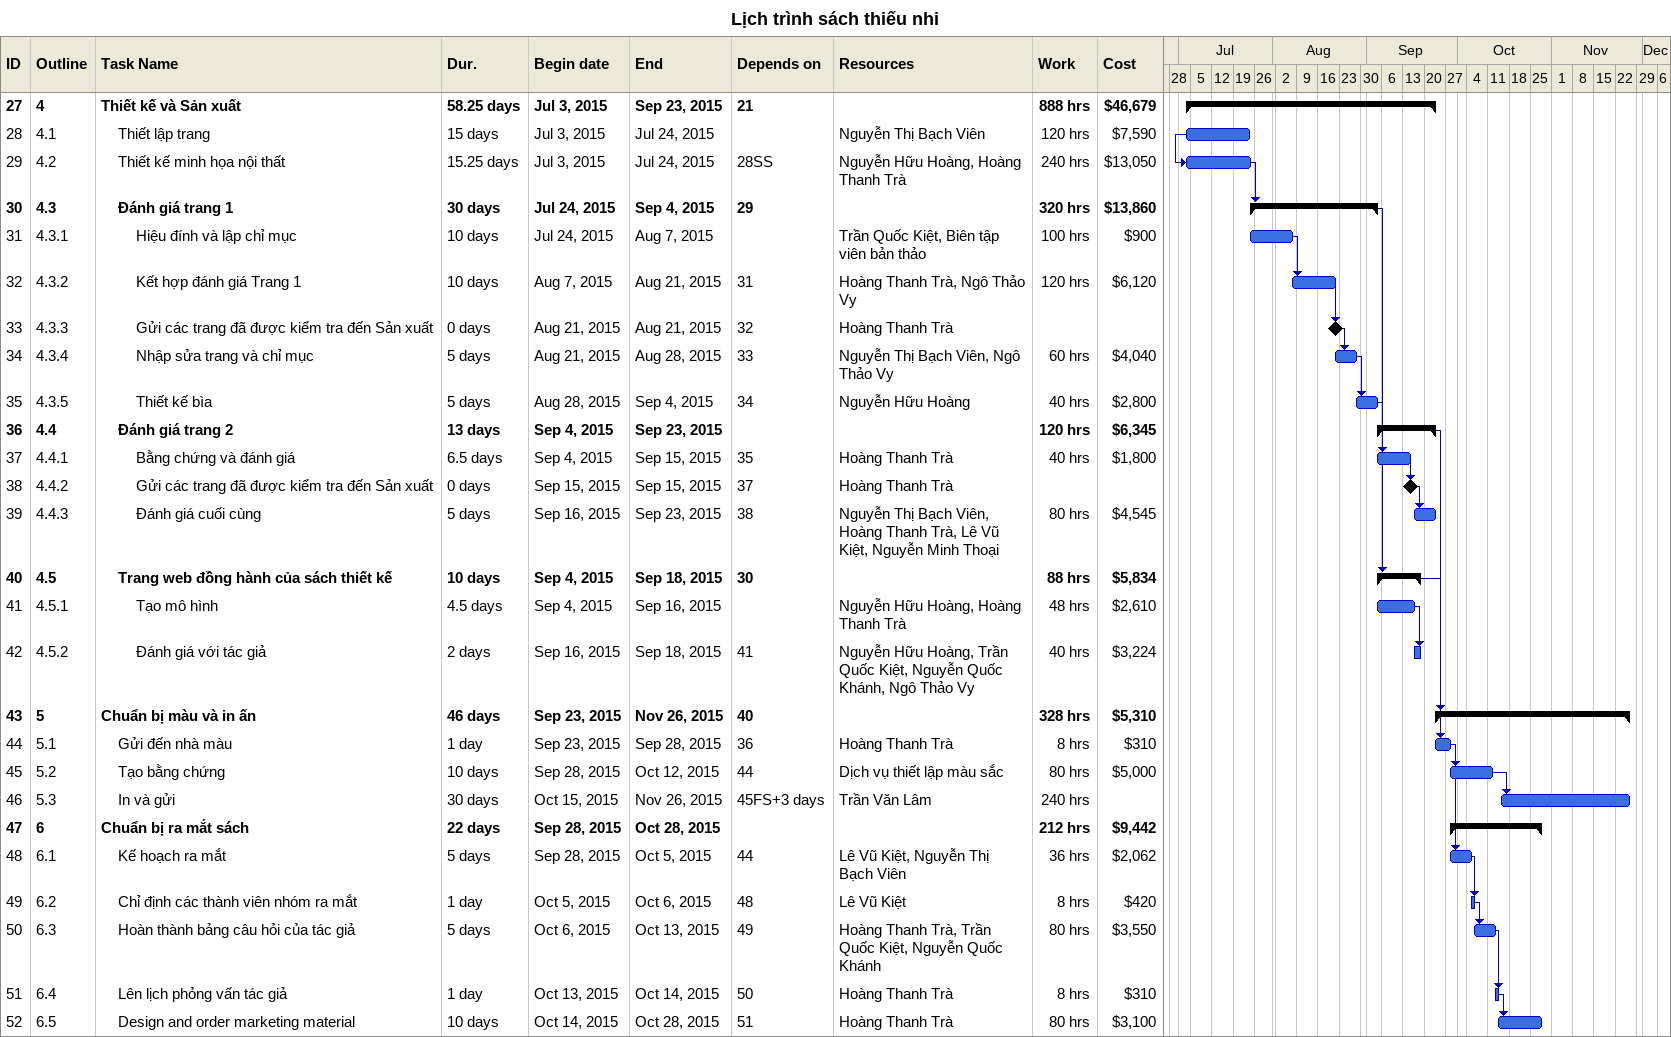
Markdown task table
Lịch trình sách thiếu nhi

| ID | WBS | Task | Duration | Start | Finish | Predecessors | Resources | Work (h) | Cost ($) |
|---|---|---|---|---|---|---|---|---|---|
| 27 | 4 | **Thiết kế và Sản xuất** | 58.25d | 2015-07-03 | 2015-09-23 | 21 |  | 888 | 46679 |
| 28 | 4.1 | Thiết lập trang | 15d | 2015-07-03 | 2015-07-24 |  | Nguyễn Thị Bạch Viên | 120 | 7590 |
| 29 | 4.2 | Thiết kế minh họa nội thất | 15.25d | 2015-07-03 | 2015-07-24 | 28SS | Nguyễn Hữu Hoàng, Hoàng Thanh Trà | 240 | 13050 |
| 30 | 4.3 | **Đánh giá trang 1** | 30d | 2015-07-24 | 2015-09-04 | 29 |  | 320 | 13860 |
| 31 | 4.3.1 | Hiệu đính và lập chỉ mục | 10d | 2015-07-24 | 2015-08-07 |  | Trần Quốc Kiệt, Biên tập viên bản thảo | 100 | 900 |
| 32 | 4.3.2 | Kết hợp đánh giá Trang 1 | 10d | 2015-08-07 | 2015-08-21 | 31 | Hoàng Thanh Trà, Ngô Thảo Vy | 120 | 6120 |
| 33 | 4.3.3 | Gửi các trang đã được kiểm tra đến Sản xuất | 0d | 2015-08-21 | 2015-08-21 | 32 | Hoàng Thanh Trà |  |  |
| 34 | 4.3.4 | Nhập sửa trang và chỉ mục | 5d | 2015-08-21 | 2015-08-28 | 33 | Nguyễn Thị Bạch Viên, Ngô Thảo Vy | 60 | 4040 |
| 35 | 4.3.5 | Thiết kế bìa | 5d | 2015-08-28 | 2015-09-04 | 34 | Nguyễn Hữu Hoàng | 40 | 2800 |
| 36 | 4.4 | **Đánh giá trang 2** | 13d | 2015-09-04 | 2015-09-23 |  |  | 120 | 6345 |
| 37 | 4.4.1 | Bằng chứng và đánh giá | 6.5d | 2015-09-04 | 2015-09-15 | 35 | Hoàng Thanh Trà | 40 | 1800 |
| 38 | 4.4.2 | Gửi các trang đã được kiểm tra đến Sản xuất | 0d | 2015-09-15 | 2015-09-15 | 37 | Hoàng Thanh Trà |  |  |
| 39 | 4.4.3 | Đánh giá cuối cùng | 5d | 2015-09-16 | 2015-09-23 | 38 | Nguyễn Thị Bạch Viên, Hoàng Thanh Trà, Lê Vũ Kiệt, Nguyễn Minh Thoại | 80 | 4545 |
| 40 | 4.5 | **Trang web đồng hành của sách thiết kế** | 10d | 2015-09-04 | 2015-09-18 | 30 |  | 88 | 5834 |
| 41 | 4.5.1 | Tạo mô hình | 4.5d | 2015-09-04 | 2015-09-16 |  | Nguyễn Hữu Hoàng, Hoàng Thanh Trà | 48 | 2610 |
| 42 | 4.5.2 | Đánh giá với tác giả | 2d | 2015-09-16 | 2015-09-18 | 41 | Nguyễn Hữu Hoàng, Trần Quốc Kiệt, Nguyễn Quốc Khánh, Ngô Thảo Vy | 40 | 3224 |
| 43 | 5 | **Chuẩn bị màu và in ấn** | 46d | 2015-09-23 | 2015-11-26 | 40 |  | 328 | 5310 |
| 44 | 5.1 | Gửi đến nhà màu | 1d | 2015-09-23 | 2015-09-28 | 36 | Hoàng Thanh Trà | 8 | 310 |
| 45 | 5.2 | Tạo bằng chứng | 10d | 2015-09-28 | 2015-10-12 | 44 | Dịch vụ thiết lập màu sắc | 80 | 5000 |
| 46 | 5.3 | In và gửi | 30d | 2015-10-15 | 2015-11-26 | 45FS+3d | Trần Văn Lâm | 240 |  |
| 47 | 6 | **Chuẩn bị ra mắt sách** | 22d | 2015-09-28 | 2015-10-28 |  |  | 212 | 9442 |
| 48 | 6.1 | Kế hoạch ra mắt | 5d | 2015-09-28 | 2015-10-05 | 44 | Lê Vũ Kiệt, Nguyễn Thị Bạch Viên | 36 | 2062 |
| 49 | 6.2 | Chỉ định các thành viên nhóm ra mắt | 1d | 2015-10-05 | 2015-10-06 | 48 | Lê Vũ Kiệt | 8 | 420 |
| 50 | 6.3 | Hoàn thành bảng câu hỏi của tác giả | 5d | 2015-10-06 | 2015-10-13 | 49 | Hoàng Thanh Trà, Trần Quốc Kiệt, Nguyễn Quốc Khánh | 80 | 3550 |
| 51 | 6.4 | Lên lịch phỏng vấn tác giả | 1d | 2015-10-13 | 2015-10-14 | 50 | Hoàng Thanh Trà | 8 | 310 |
| 52 | 6.5 | Design and order marketing material | 10d | 2015-10-14 | 2015-10-28 | 51 | Hoàng Thanh Trà | 80 | 3100 |
